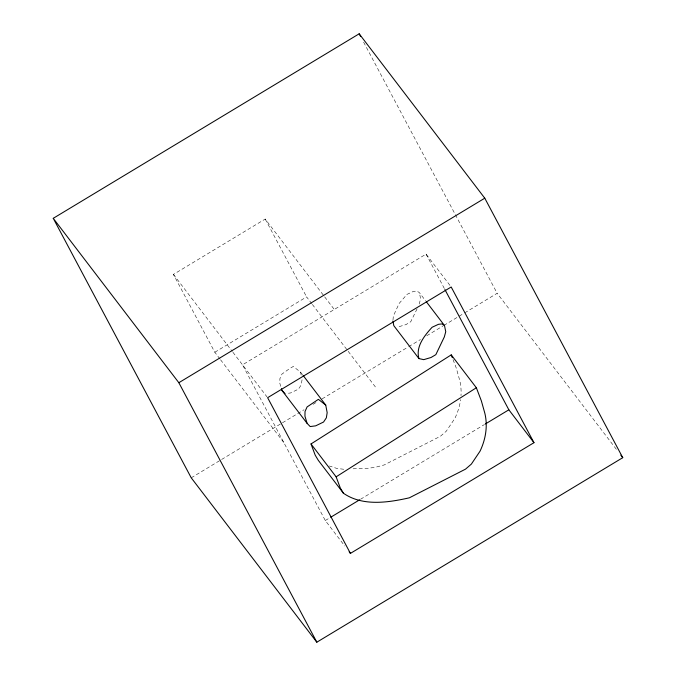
<?xml version="1.0" encoding="UTF-8"?>
<svg xmlns="http://www.w3.org/2000/svg" width="676" height="676" viewBox="0 0 676 676"><rect width="100%" height="100%" fill="white"/><g stroke="black" fill="none" stroke-linecap="round" stroke-linejoin="round"><path stroke-width="0.51" stroke-dasharray="3.38 2.54" d="M392.984 320.035L393.339 316.013L399.178 303.406L406.994 294.381L413.366 291.424L416.898 291.052L419.365 292.623L425.643 300.845M302.045 379.802L301.226 384.948L298.437 389.139L290.562 392.959L286.903 393.44M419.196 304.073L420.624 298.851L419.365 292.623M417.084 308.856L410.712 321.776L405.896 324.632L398.612 326.778L396.694 326.347M219.937 358.956L214.824 352.255L173.428 274.414L265.212 219.058L324.058 296.071M214.824 352.255L306.6 296.899L311.72 303.6M449.929 285.348L426.066 254.117L242.507 364.829L325.291 520.52L344.76 545.997M191.224 477.814L304.031 409.774M313.056 404.332L316.664 402.152M322.08 398.891L407.814 347.177M408.71 346.636L420.447 339.555M426.759 335.744L443.008 325.95M443.912 325.41L463.761 313.427M464.665 312.887L497.156 293.291L617.627 450.968M325.291 520.52L329.812 517.791M360.561 499.251L484.438 424.536M353.092 468.798L368.031 468.274L375.205 467.336L384.221 464.936L440.389 436.273L446.245 431.229L454.897 418.334A65.175 53.218 -37.4 0 0 460.601 399.643M343.763 469.262L336.817 468.409L329.33 465.984M302.502 374.656L300.617 372.189L293.257 366.46L289.125 368.935L281.96 374.073L279.898 378.661L279.83 383.334L281.444 388.683M324.691 296.908L334.29 309.473M312.354 304.437L347.54 350.481M348.174 351.317L375.679 387.314M173.428 274.414L232.274 351.427M232.916 352.264L267.003 396.88M220.579 359.793L283.903 442.67M363.629 42.174L497.156 293.291M426.066 254.117L444.411 288.61M265.212 219.058L306.6 296.899M453.03 359.564L456.249 368.006L459.697 380.301A65.175 53.218 -37.4 0 1 460.998 395.654M300.617 372.189L301.158 375.045"/><path stroke-width="1.01" d="M311.002 443.955L451.238 354.875L476.36 387.754L481.363 400.885L484.819 413.18A65.175 53.218 -37.4 0 1 480.019 451.213L471.358 464.099L465.51 469.152L409.343 497.815C387.99 502.648 362.471 506.493 343.433 493.227L318.311 460.356L315.236 455.235L311.002 443.955L336.124 476.833L340.349 488.114L343.433 493.227M336.124 476.833L476.36 387.754M53.243 218.323L359.176 33.8L484.776 198.186L622.757 457.677L316.824 642.2L191.224 477.814L53.243 218.323L178.844 382.709L316.824 642.2M178.844 382.709L484.776 198.186M330.716 517.25L359.657 499.792M485.343 423.987L508.851 409.808L533.972 442.687L350.413 553.399L349.154 551.751M392.9 321.049L393.829 325.705L418.943 358.584L423.725 359.649L431.018 357.511L435.834 354.655L444.318 336.952L445.746 331.73L444.478 325.502L426.269 301.665M444.478 325.502L442.019 323.922L438.487 324.303L432.108 327.26C424.579 335.482 415.461 346.687 418.943 358.584M325.739 405.068L318.379 399.339L307.073 406.952L305.02 411.54L304.952 416.205L307.098 423.345L310.191 426.564L315.684 425.838L323.559 422.018L326.347 417.827L327.167 412.681L325.739 405.068L303.135 375.476M281.444 388.683L281.976 390.466L285.069 393.685M620.83 455.168L622.757 457.677M281.976 390.466L307.098 423.345M359.176 33.8L360.663 36.588M533.972 442.687L451.188 286.987L267.628 397.699L350.413 553.399M444.901 289.539L508.851 409.808M451.238 354.875L452.312 357.688"/></g></svg>
